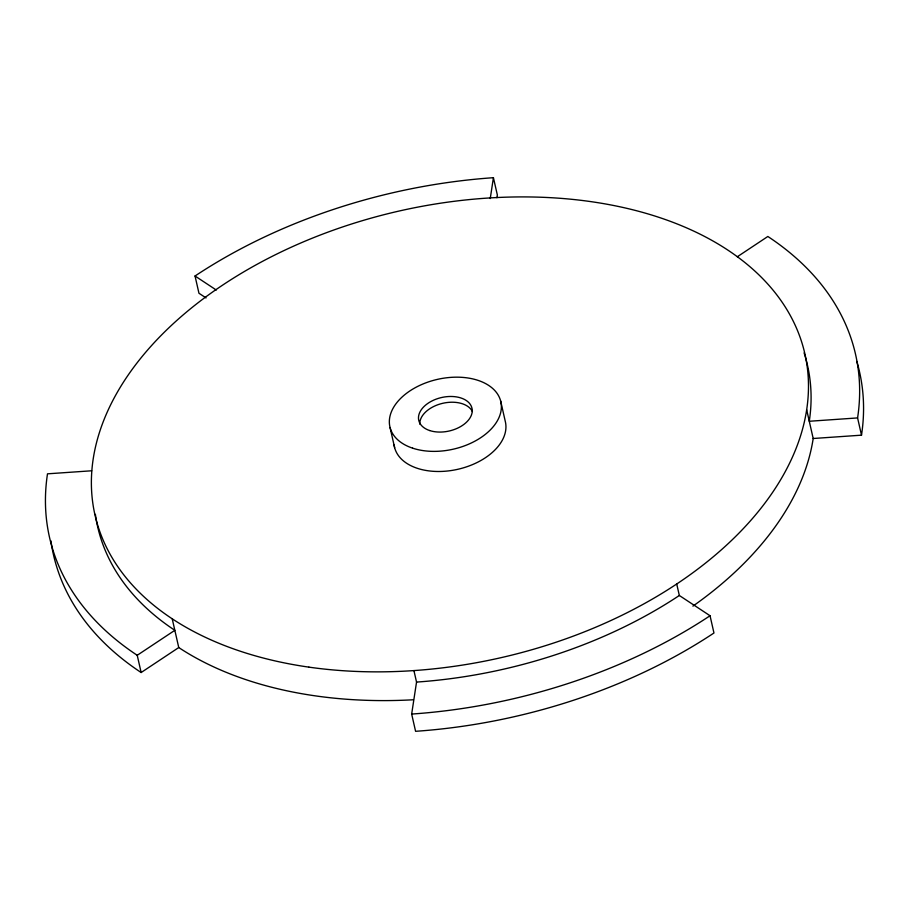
<?xml version="1.0" encoding="UTF-8"?>
<svg xmlns="http://www.w3.org/2000/svg" width="909" height="909" viewBox="0 0 909 909"><rect width="100%" height="100%" fill="white"/><g stroke="black" fill="none" stroke-linecap="round" stroke-linejoin="round"><path stroke-width="1.36" d="M676.716 583.998L679.33 595.486L710.043 615.745L713.963 632.994A413.277 260.076 -12.8 0 1 415.583 731.302L411.663 714.065L416.538 682.08L413.925 670.592M490.246 198.56L493.417 177.698A413.277 260.076 -12.8 0 0 195.037 276.006L198.957 293.255L206.048 297.925M496.916 197.719L497.337 194.935L493.417 177.698M413.459 699.76A363.986 229.057 -12.8 0 1 178.755 647.549L141.145 672.524L137.225 655.287L174.835 630.312A363.986 229.057 -12.8 0 1 95.377 514.324M737.301 256.77L767.855 236.476A413.277 260.076 -12.8 0 1 857.585 417.924L861.505 435.172L813.191 438.502A363.986 229.057 -12.8 0 1 692.919 606.121M91.661 470.782L47.495 473.828A413.277 260.076 -12.8 0 0 137.225 655.287M857.585 417.924L809.271 421.265A363.986 229.057 -12.8 0 0 804.09 352.897M195.037 276.006L216.297 290.039M806.669 409.766L813.191 438.502M500.654 401.005L505.222 421.117A56.869 35.792 -12.8 0 1 456.852 469.51A56.869 35.792 -12.8 0 1 394.12 445.035M390.063 427.537L394.631 447.66M172.221 618.813L178.755 647.549M856.823 361.452A413.277 260.076 -12.8 0 1 861.505 435.172M141.145 672.524A413.277 260.076 -12.8 0 1 50.927 540.832M679.33 595.486A363.986 229.057 -12.8 0 1 416.538 682.08M710.043 615.745A413.277 260.076 -12.8 0 1 411.663 714.065M419.788 424.162A27.304 17.18 -12.8 0 1 442.353 403.391A27.304 17.18 -12.8 0 1 472.419 411.538M412.618 448.16A56.869 35.792 -12.8 0 0 501.098 410.425A56.869 35.792 -12.8 0 0 422.367 384.234A56.869 35.792 -12.8 0 0 412.618 448.16M429.65 430.536A27.304 17.18 -12.8 0 0 472.112 412.425A27.304 17.18 -12.8 0 0 434.32 399.858A27.304 17.18 -12.8 0 0 429.65 430.536M308.901 667.138A363.986 229.057 -12.8 0 0 805.931 358.839A363.986 229.057 -12.8 0 0 234.965 277.188A363.986 229.057 -12.8 0 0 308.901 667.138"/></g></svg>
